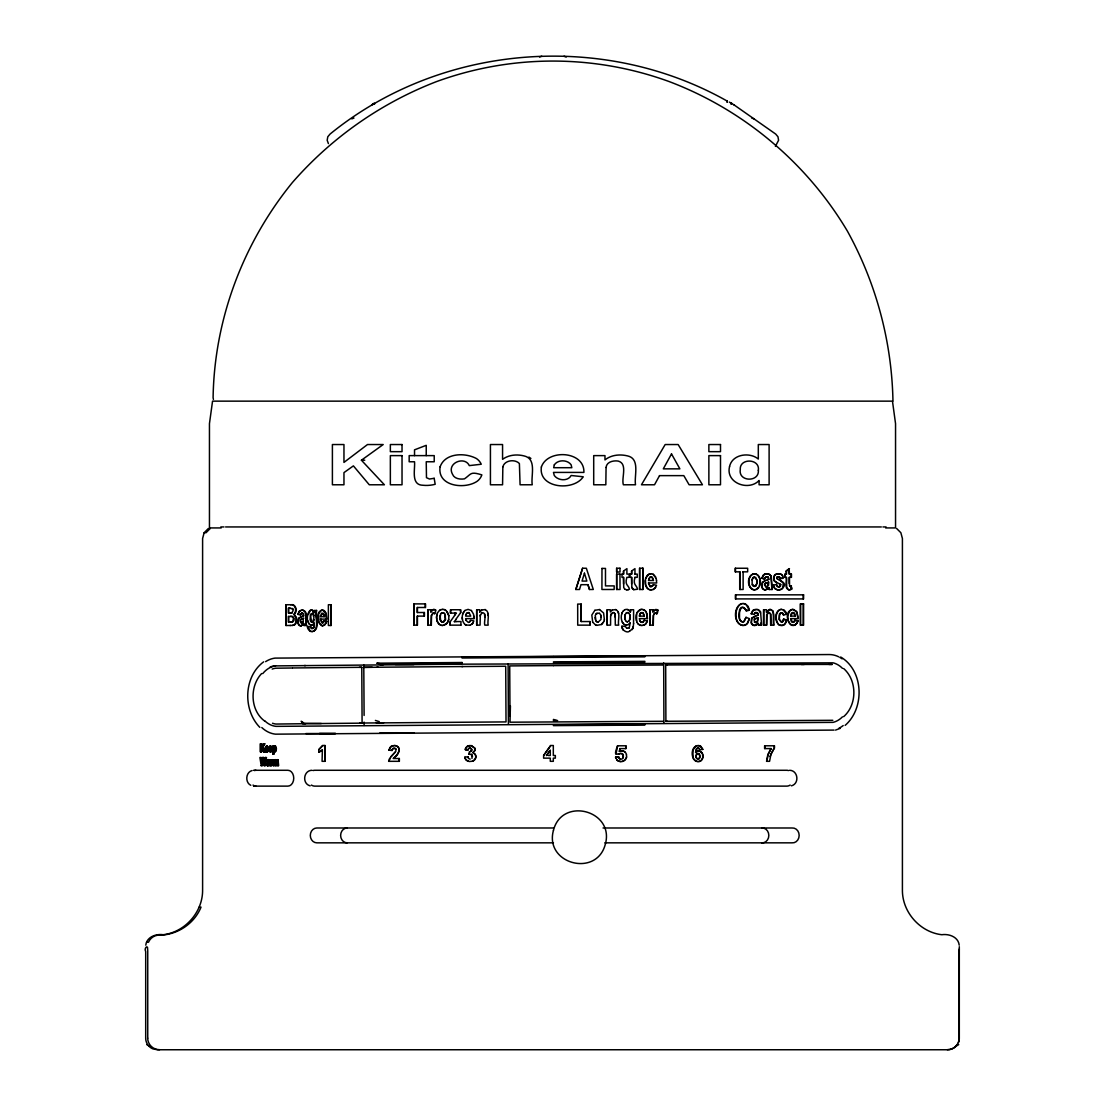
<?xml version="1.0" encoding="UTF-8"?>
<svg xmlns="http://www.w3.org/2000/svg" width="1105" height="1105" viewBox="0 0 1105 1105"><rect width="100%" height="100%" fill="white"/><g stroke="black" fill="none" stroke-linecap="round" stroke-linejoin="round"><path stroke-width="1.5" d="M268.308 749.383L267.3 746.041M272.106 749.383L271.609 746.621M326.431 619.118L325.726 613.303L323.047 610.222M274.109 762.782L274.8 760.862M797.92 618.62L797.064 612.667L793.777 609.518M473.976 618.62L473.548 614.228L471.393 610.513M610.637 615.927L610.568 625.14L607.17 625.14L607.17 609.753L610.319 609.753L610.319 611.99L612.17 610.043M647.364 618.62L646.425 612.667M314.386 625.237L313.668 628.179M629.56 631.19L632.999 628.372L633.607 623.552M645.417 580.042L645.748 585.36L647.862 588.799M266.761 763.569L266.802 764.757A1.561 1.146 -90 0 0 267.051 765.309A1.464 1.077 -90 0 0 267.659 765.751M269.952 748.43L270.394 747.132M320.947 616.673L322.052 613.372L323.406 613.358L324.373 615.14M653.317 615.416L653.096 625.14M629.477 620.706L627.364 621.853L625.471 620.72L624.933 615.071M436.779 615.057L436.668 619.104M604.366 619.615L603.606 613.013L599.518 609.532M790.973 616.12L792.313 612.736M630.057 619.256L630.264 617.212M440.052 615.402L440.715 620.982M595.913 613.91L599.311 613.013L601.01 615.388L600.954 619.477L598.123 622.184M639.533 616.12L640.223 613.441M648.676 580.47L649.367 577.805M766.856 761.317L768.127 754.618L771.276 748.582L764.605 748.582L764.605 745.792L774.495 745.792L774.495 747.975L771.028 753.942L769.563 761.317L766.552 761.317L767.823 754.618L770.972 748.582M465.951 614.601L465.702 616.12L470.744 616.12L469.128 612.723L466.434 613.441M959.306 948.919L959.278 949.167A4.89 0.884 -90 0 0 959.154 951.64L959.154 1038.134M623.317 756.082L622.626 758.403A2.196 2.182 -89.9 0 1 620.195 759.011A2.431 2.417 -90 0 1 618.676 756.939L615.554 757.27L617.308 760.461M695.984 756.013L697.255 753.5L699.562 754.038L700.018 757.56L698.982 758.914M695.501 752.436L697.283 748.223M262.7 757.519L261.623 763.099L262.52 757.519L263.874 757.519L264.73 763.196L265.49 757.519M468.893 754.218L469.363 751.759M265.103 765.641L266.485 757.519L265.311 757.519M480.053 615.927L482.001 612.64M480.33 614.546L480.053 625.14L476.656 625.14L476.656 609.753L479.805 609.753L479.805 611.99L481.656 610.043M610.582 615.927L612.515 612.64M268.833 748.265L270.283 745.903M318.779 614.656L318.779 621.452M469.031 754.218L472.001 754.646L471.973 758.389M262.12 765.641L263.087 759.563L264.247 765.641M263.266 759.563L262.299 765.641L261.056 765.641M392.151 749.397L391.957 750.475L393.214 748.168M392.206 750.475L388.974 750.185L389.996 747.284M622.875 611.397C620.471 615.084 620.651 620.803 623.731 624.063M624.933 751.994A4.655 4.627 89.8 0 0 622.571 750.861A5.194 5.166 89.7 0 0 620.568 750.903L619.394 751.289L619.905 748.61L625.9 748.61L625.9 745.792L617.529 745.792C612.819 758.652 617.239 752.325 622.737 753.886L623.248 754.798M619.491 751.289L620.002 748.61M778.473 586.907L780.392 586.437L780.683 584.448L779.398 586.796M616.01 753.983L617.612 745.792M145.791 945.176C146.647 936.957 155.971 933.642 163.195 934.72C185.129 932.192 202.947 911.874 202.602 889.801L202.602 538.508L204.149 532.734L208.375 528.494M636.604 614.048L636.604 621.01M464.943 610.485C461.255 613.993 461.282 620.927 464.943 624.449M782.257 625.416C786.539 625.762 787.589 615.734 785.227 623.331M727.283 101.135L727.09 102.061L727.283 101.135C602.943 30.857 440.964 43.73 330.077 134.05L327.798 136.758L327.177 140.252L328.392 143.581M273.018 759.909L272.548 761.262L272.534 759.688M388.891 761.317L390.935 756.635L395.452 752.022M786.705 619.933L783.486 619.256L782.105 622.018M783.818 619.256L783.058 621.535L781.359 622.184L779.08 619.504L779.591 613.634L782.091 612.736L783.68 615.002L782.685 613.192M629.215 627.902L630.264 622.64L628.524 624.518M633.4 626.424L632.171 629.67M739.963 620.14L741.151 621.411A3.508 3.066 -90 0 0 743.803 621.562L746.055 617.322L749.383 618.648L747.809 622.916A6.326 5.553 90 0 1 745.24 625.085L743.858 625.402M468.009 750.102C461.904 748.126 468.175 751.759 468.23 749.19A1.975 1.961 -89.9 0 1 470.053 748.002L471.973 749.729L470.454 751.635M298.267 620.209L299.483 617.654L302.881 616.148M267.244 750.378L268.446 750.267L267.866 751.345M271.029 750.378L272.244 750.267L271.664 751.345M322.605 610.098C311.942 611.714 321.32 635.085 326.776 621.369L323.945 620.706L322.398 622.861M324.4 620.706L323.392 622.723L321.652 622.612L320.436 619.118L326.9 619.118L326.196 613.303L324.331 610.595L321.306 610.222M308.24 614.49L310.312 610.595A4.199 3.08 -90 0 1 312.591 610.25L313.972 611.479M301.624 613.247L300.601 615.029L297.963 614.366L299.262 611.093L302.342 610.098M298.944 612.419L297.963 614.366M268.308 760.806L266.637 761.29L267.341 760.005M266.637 761.29L267.175 760.24M739.521 609.863L739.507 619.145M465.246 749.632L465.398 748.624M616.742 759.839C620.264 763.997 628.054 760.254 626.411 754.839M626.273 758.016L626.535 757.049M433.975 613.206L434.735 613.703L435.936 610.153L433.643 609.38M656.743 613.703C658.373 604.104 658.276 616.093 655.969 613.206M267.493 761.538L268.073 760.848M759.245 586.009C760.793 581.948 760.254 575.595 755.585 573.882M791.981 609.504C780.876 613.082 792.299 634.601 798.114 620.941L794.868 620.25L792.989 622.46M795.199 620.25L793.97 622.322L792.078 622.212M268.018 751.041L268.446 750.267M326.776 621.369L324.829 624.739L322.384 625.831M273.819 748.071L274.744 747.091M769.923 756.511L774.191 747.975L774.191 745.792M448.81 619.615L447.152 623.331L442.594 625.499M575.816 589.49L582.57 568.246L586.341 568.246L593.302 589.49L589.448 589.49L587.929 584.683L580.968 584.683L579.531 589.49L575.816 589.49L582.625 568.246M767.326 579.932L768.776 579.448L768.03 577.114C764.922 575.539 765.213 581.064 761.87 578.108L763.458 574.752L766.994 573.744M761.87 578.108L764.411 574.31M755.447 612.598L754.19 614.435L751.193 613.758L752.781 610.402L756.317 609.38M313.82 621.148L314.276 619.739M437.428 613.109L436.365 617.225L437.566 622.156M603.689 621.645L604.421 619.615M656.411 580.401L656.688 582.97L648.428 582.97L650.072 586.562C653.359 586.865 654.409 583.371 651.08 586.81M642.64 622.322L644.187 620.25L643.234 621.908M764.522 578.785L765.793 576.948L768.03 577.114M266.029 747.85L266.595 747.132M266.36 747.408L265.974 748.43L267.562 748.43L266.678 747.049M621.714 613.883L622.198 612.515M645.569 578.398L648.759 574.227M646.301 576.948C644.45 580.871 644.422 587.225 648.828 589.379M462.76 614.048L464.114 611.341M695.791 750.212L696.316 748.872M751.814 579.752L753.279 577.363L755.696 577.363L757.367 581.769L755.71 586.23L753.292 586.23L752.063 584.655M653.152 584.6L656.536 585.291L654.989 588.095M646.397 622.958L647.392 620.941L645.845 623.745M624.878 615.071L626.411 612.792L628.593 612.792M469.708 621.908L470.509 620.25L473.879 620.941L472.401 623.745L470.191 625.223M275.849 751.207L275.38 746.055A1.561 1.146 -90 0 0 274.482 745.916M271.816 760.102L272.189 759.66M440.702 613.91L439.845 619.491L441.668 621.88M610.844 614.546L611.217 613.689M629.422 620.706L630.071 615.126M465.523 748.624L467.567 746.068M319.193 613.247L321.016 610.582M269.496 746.607L269.482 751.303M267.521 763.61L268.75 762.809L268.404 764.494M389.664 758.292L388.629 761.317L399.361 761.317L399.361 758.513L393.173 758.513C396.654 755.875 402.538 748.941 396.322 745.847M465.882 614.601L467.305 612.736M267.023 762.837L266.623 764.757A1.561 1.146 -90 0 0 266.871 765.309A1.464 1.077 -90 0 0 267.479 765.751L268.75 765.337M322.881 745.516L319.096 749.494M274.358 746.124L273.709 746.856L274.662 745.916M314.386 623.04L311.997 625.333M622.723 758.403L623.427 756.082L621.853 753.361M263.529 743.762L261.346 747.367L263.349 743.762L264.855 743.762L263.018 746.925L264.951 751.883L263.501 751.883M431.82 610.664L430.881 611.935L433.105 609.518M654.782 613.165L653.497 615.416L653.276 625.14L649.864 625.14L649.864 609.753L653.041 609.753L653.041 611.935L655.818 609.38M264.772 751.883L262.838 746.925L264.675 743.762M261.346 751.883L262.327 748.057L261.54 751.883L260.366 751.883L260.366 743.762L261.54 743.762L261.54 747.367M274.717 759.853L274.026 760.558L275.007 759.674M275.96 760.143L276.83 759.853M653.621 614.27L655.417 613.04M437.221 613.109L439.666 610.319M636.977 612.598L640.638 609.504M603.744 621.645L601.313 624.532L596.755 625.361M797.037 622.958L794.592 625.223L791.802 625.375M274.62 761L274.109 765.641M769.398 612.612L770.489 614.131L770.655 625.14L773.928 625.14L773.127 611.024L769.867 609.38L766.221 611.99L770.213 609.38M455.84 619.408L460.661 612.626L460.661 609.753L450.481 609.753L450.481 613.123L450.688 609.753M470.247 621.217L468.368 622.46L465.868 620.237M461.02 625.14L450.039 625.14L450.039 621.963L454.763 615.333M465.909 747.767L466.407 747.063M655.721 587.308L653.027 589.573L651.038 589.849M546.547 755.489L550.29 750.115L550.29 755.489L548.287 755.489M546.533 755.489L549.627 751.069M775.406 146.385L778.583 140.252L777.961 136.758L775.682 134.05L733.734 104.671M543.605 755.502L550.677 745.516L553.315 745.516L553.315 755.489L555.345 755.489L555.345 758.141L553.315 758.141L553.315 761.317L550.29 761.317L550.29 758.141L543.605 758.141L543.632 755.502L550.691 745.516M625.706 758.955L624.27 760.599M454.556 615.333L456.406 613.04L454.735 613.095M473.037 622.958L471.752 624.38M454.417 621.659L456.047 619.408M277.12 760.806L276.25 765.641M299.303 611.673L300.836 610.347M304.289 625.485L303.516 623.842L301.472 625.706M303.986 623.842L300.712 625.831M269.123 765.641L267.714 765.779M274.869 750.668L274.855 747.201M268.045 751.345L266.719 752.022M479.736 611.99L480.606 610.858M274.427 747.201L273.819 749.701L274.758 750.778M739.991 608.883C743.858 603.233 745.364 613.8 749.356 609.753L748.126 606.327L745.267 604.034M767.865 613.04L766.842 615.927L766.773 625.14L763.5 625.14L763.5 609.753L766.566 609.753L766.566 611.99M312.674 621.991L313.958 617.75L312.729 613.427M303.336 622.032L300.919 622.889L300.104 620.982A1.727 1.271 -90 0 1 300.988 619.283L303.322 618.261L303.129 621.424L301.941 622.916M777.091 577.017L776.746 578.412L777.92 579.227M313.82 624.104L311.209 625.485M790.241 610.485C787.022 614.421 786.746 621.853 791.125 625.029M653.58 610.664L656.909 609.573M261.623 673.553C249.357 686.44 250.117 710.722 264.993 721.316M769.384 589.49L768.666 587.805L766.166 589.725M768.997 587.805L765.24 589.849M758.707 625.14L758.32 623.455L756.386 624.988M758.32 623.455L754.563 625.499M276.374 760.143L277.396 759.618M646.881 575.691L649.768 573.854M622.819 611.397L624.601 609.891M293.543 625.223L294.552 624.56A5.815 4.268 90 0 0 296.029 621.549L296.071 617.736L293.861 614.463C296.499 612.018 296.375 605.968 292.521 604.863M293.861 614.463C297.936 612.46 296.333 603.358 290.767 604.739M755.378 586.23L756.842 583.827L756.842 579.738L754.314 577.059M753.624 577.363L752.146 579.752L752.146 583.854L754.687 586.534M758.32 587.68L755.806 589.614M767.353 586.493L768.431 582.1M391.184 756.635L395.949 751.069L395.562 748.541L392.814 748.638M646.024 623.745L643.704 625.223M210.254 528.494L206.027 532.734L204.149 532.734M958.698 1044.612L955.742 1046.324M695.722 752.436L697.711 751.179A4.696 4.461 89.9 0 1 700.252 751.455C705.018 753.776 703.429 762.077 697.835 761.58M394.043 757.671C398.477 755.571 402.4 746.759 395.328 745.599M843.626 716.675C857.273 704.783 857.273 680.431 843.626 668.525M845.145 725.363C864.884 708.277 863.861 670.749 840.753 657.047M440.494 613.91L441.655 613.013M267.286 750.64L265.96 749.383L268.487 749.383M271.084 750.64L269.758 749.383L272.286 749.383L271.374 746.289M596.962 613.013L595.236 615.402L595.982 620.982M650.154 577.086L648.483 580.47L653.497 580.47L651.812 577.086M601.369 624.532L602.695 623.331M618.469 754.328L620.333 753.251M269.537 746.276L270.601 745.861M594.891 610.319L591.824 615.057L592.694 622.156M784.647 624.104L783.155 625.154M322.08 749.936L318.779 752.229L318.779 749.494L322.591 745.516L325.077 745.516L325.077 761.317L322.08 761.317L322.37 749.936M292.604 621.756L293.557 618.33L291.679 616.493M786.208 574.103L786.208 571.036L789.136 568.661L789.481 574.103M786.208 571.036L789.481 568.661M263.639 661.854C243.583 676.702 242.727 709.963 259.855 727.38M698.747 758.914L699.935 756.29L698.65 753.5L696.371 753.997L696.15 757.326M267.866 751.593L266.346 751.966M753.734 609.96L751.193 613.758M361.418 460.205L383.2 444.541L367.495 444.541L343.959 462.401L343.959 444.541L332.398 444.541L332.398 484.777L343.959 484.777L343.959 472.609L353.393 465.882L369.277 484.777L384.388 484.777L361.418 460.205L364.774 460.205M623.524 574.103L623.524 571.036L626.922 568.661L626.866 574.103L629.187 574.103L629.132 577.349L626.866 577.349C624.422 585.567 628.607 584.766 629.463 589.241L628.179 589.697M630.071 574.103L631.659 574.103L631.604 571.036L634.933 568.661L634.988 574.103M740.419 604.2C733.969 608.896 733.969 623.98 743.057 625.499M432.829 613.165L431.544 615.416L431.323 625.14L427.925 625.14L427.925 609.753L431.088 609.753L430.881 611.935M779.453 609.905C775.13 613.04 775.434 620.14 778.307 624.173M374.25 103.11L372.04 104.671L374.692 103.925M390.852 746.649L394.43 745.516M391.322 746.151L388.974 750.185M639.615 609.877C635.637 612.474 635.03 618.455 637.143 622.433M464.874 610.485L468.064 609.38L471.462 610.513M768.486 612.64L766.677 614.546L766.442 625.14M696.095 751.856L697.49 751.179A4.682 4.448 89.9 0 1 700.018 751.455M467.001 746.497L471.338 745.599L474.791 748.099A3.356 3.329 -90 0 1 474.97 750.53L472.636 752.85L474.846 750.53A3.343 3.329 -90 0 0 474.667 748.099L471.213 745.599M696.053 745.986L693.001 749.922L692.987 757.298M766.746 586.865L768.541 585.332L768.776 582.1L765.572 583.136A1.768 1.547 -90 0 0 764.494 584.89L766.456 586.976M756.069 622.502L757.533 620.982L757.768 617.75M432.248 609.891L434.914 609.573M652.848 589.573L654.353 588.73M645.389 624.38L641.908 625.499M764.494 580.926L762.312 583.026L762.16 587.169A4.061 3.564 90 0 0 762.933 588.606A3.84 3.37 -90 0 0 764.798 589.766M320.795 751.289L318.779 752.229M303.792 615.678L298.461 618.317L297.922 623.206A3.978 2.914 -90 0 0 298.557 624.615A3.757 2.749 -90 0 0 300.077 625.762L301.182 625.831M268.391 761.98L268.128 760.806M267.355 759.839L268.363 759.618M753.14 573.965C747.905 576.451 747.671 584.752 751.441 588.647M313.461 631.397C319.621 626.894 314.483 616.618 316.32 610.457M776.58 574.061L775.779 574.462A4.171 3.66 -90 0 0 774.218 576.534L774.218 580.387L776.774 582.874M444.21 625.25C449.293 623.151 450.136 615.968 447.152 611.769M266.485 745.903L265.214 748.265L265.697 751.303M470.329 751.635L471.683 750.599L471.352 748.458M439.459 610.319L441.144 609.615M628.579 624.518L626.438 625.14M791.401 785.848C799.675 783.735 798.155 770.378 789.605 770.282M594.835 610.319L599.573 609.532M481.587 610.043L485.288 609.573M612.115 610.043L615.803 609.573M291.789 612.916L293.17 610.54L292.148 608.33M777.713 576.755C773.155 580.125 789.081 580.802 783.1 587.625A4.945 4.337 90 0 1 780.917 589.49L778.473 589.849M756.649 615.582L758.099 615.098L757.353 612.75L755.116 612.598L754.19 614.435M758.099 615.098L751.814 617.806L751.138 622.819A4.061 3.564 90 0 0 751.911 624.256A3.84 3.37 -90 0 0 753.79 625.416L755.834 625.375M790.296 589.697C795.407 587.694 786.843 585.595 791.456 586.078M791.705 589.241L789.081 589.849M303.792 618.261L301.458 619.283A1.727 1.271 -90 0 0 300.574 620.982L301.9 623.027M252.092 770.558C245.628 772.146 244.937 782.561 250.794 785.31M790.724 609.877L792.989 609.38M767.036 582.708L765.903 583.136A1.768 1.547 -90 0 0 764.826 584.89L765.82 586.824M756.359 618.358L755.226 618.786A1.768 1.547 -90 0 0 754.163 620.54L755.779 622.626M780.489 609.518C774.398 611.272 774.412 621.797 779.232 624.905M741.745 603.703C732.698 606.424 733.402 626.286 744.19 625.402M835.546 730.087L840.256 728.361M351.763 118.87L353.973 118.055M539.544 57.032L541.754 56.217M267.838 762.188L268.57 761.98M619.394 751.289L620.471 750.903A5.18 5.152 89.7 0 1 623.331 751.082M312.397 613.137L310.56 615.651L311.61 621.991M311.872 622.267L313.143 621.991M629.27 627.902L626.618 628.179M765.945 580.443L762.491 582.155L761.815 587.169A4.061 3.564 -90 0 0 762.588 588.606A3.84 3.37 90 0 0 764.467 589.766L765.572 589.849M755.268 616.093L751.649 618.676L751.483 622.819A4.061 3.564 -90 0 0 752.256 624.256A3.84 3.37 -90 0 0 754.121 625.416M266.416 747.132L267.382 748.43M745.972 610.761L749.356 609.753M697.145 745.64C690.515 747.27 690.584 759.439 696.937 761.469M765.599 580.443L767.657 579.932M622.308 761.469L623.427 761.152M793.169 612.502L791.277 613.441L790.641 616.12L795.365 616.12L794.688 613.413L792.838 612.502M779.591 589.752L780.586 589.49A4.945 4.337 90 0 0 782.768 587.625L783.307 583.039L779.329 579.835M441.448 613.013L442.774 612.709M442.622 622.184L445.329 619.477L445.329 615.388M472.332 761.235A5.663 5.622 89.9 0 0 474.819 759.425L475.33 758.569A4.696 4.669 90 0 0 475.73 756.594A3.619 3.591 -90 0 0 473.879 753.32A3.619 3.591 -90 0 1 475.854 756.594A4.71 4.669 90 0 1 475.44 758.569L474.943 759.425A5.649 5.608 89.9 0 1 472.457 761.235L469.211 761.511L466.614 760.392A4.517 4.489 90 0 1 465.081 758.127L464.887 757.146L467.912 756.787L468.299 757.768A2.238 2.224 90 0 0 470.219 759.08M626.411 612.792L627.488 612.502M777.519 573.813L775.448 574.462A4.171 3.66 -90 0 0 773.887 576.534L774.274 581.175L779.729 583.937M779.674 577.128L780.379 578.523C785.213 579.379 783.044 574.338 780.158 573.978M780.379 578.523L783.473 577.805M270.242 666.868L274.054 665.901L462.774 664.16L833.073 662.834A30.222 22.169 -90 0 1 842.466 668.359M649.975 577.086L651.094 576.851M640.831 612.736L642.848 612.723M641.95 612.502L640.044 613.441L639.353 616.12L644.353 616.12L642.668 612.723M783.348 615.002L786.567 614.283L785.862 612.073L784.149 610.043L781.29 609.38M697.048 748.223L698.18 748.002M268.391 764.632L267.672 763.886M392.413 745.806L393.366 745.585M776.856 589.545L775.696 589.172A5.097 4.475 -90 0 1 773.845 587.156L773.182 585.111L776.442 584.49L777.92 586.755M468.465 745.764L470.274 745.516M433.45 613.04L431.337 615.416L431.116 625.14M271.222 751.911L269.537 751.607M766.124 586.976L767.077 586.865M276.927 759.674L278.018 759.853M768.155 612.64L769.191 612.502M642.82 622.322L640.928 622.212L639.505 620.237M274.827 759.674L276.139 760.558M481.932 612.64C487.692 612.322 483.451 622.226 484.833 625.14L488.175 625.14C487.015 620.499 490.689 612.432 485.219 609.573M612.46 612.64L613.924 612.612M754.328 589.849C762.436 589.49 762.533 574.006 754.314 573.744M754.66 573.744C746.98 574.061 746.345 587.86 753.486 589.711M292.286 625.416L295.021 624.56A5.815 4.268 -90 0 0 296.499 621.549L296.541 617.736L294.331 614.463M470.26 625.223L465.868 625.029M311.955 770.282C303.405 770.378 301.872 783.735 310.146 785.848M266.802 745.861L265.034 748.265L266.208 751.842M440.936 609.615L442.787 609.38M764.812 573.992L768.624 573.882M754.135 609.642L757.961 609.532M312.024 631.577C321.21 630.333 314.594 615.83 316.79 610.457L314.082 610.457L314.538 612.557M311.928 628.538L313.737 627.336L313.917 623.04M313.116 628.441C310.491 629.436 310.022 625.416 311.803 628.455M832.811 720.308L665.901 721.275L665.68 664.975L804.219 664.45M265.062 721.109A30.346 22.252 -90 0 0 275.918 726.358L833.073 722.366A30.222 22.169 -90 0 0 842.466 716.841M834.068 730.087L275.463 734.162A38.178 27.998 90 0 1 261.802 727.56M780.144 609.518L781.622 609.38M626.784 589.849L628.22 589.697M741.414 603.703L743.251 603.537M698.622 748.113L699.672 749.742L702.821 749.425L700.653 746.068M649.588 573.854L650.9 573.744M640.458 609.504L641.756 609.38M615.554 757.27L618.772 756.939A2.431 2.417 -90 0 0 620.292 759.011M696.924 745.64L699.962 745.764L702.821 749.425M777.367 576.755L779.412 576.782M629.615 631.19C625.085 634.85 616.894 623.455 625.568 626.715L626.673 628.179M782.589 625.416L779.978 625.347M777.174 573.813L778.583 573.744M454.224 621.659L456.075 621.562M290.629 621.977C295.463 623.455 295.049 614.712 290.325 616.438M292.355 621.922L288.295 621.977L288.295 616.438L290.795 616.438M289.952 612.985L292.259 612.916M290.021 625.485L292.742 625.416M292.3 668L275.697 668.207A28.039 20.567 90 0 0 272.175 669.091M292.756 667.959L361.777 667.31L362.095 723.153L302.632 723.706L301.182 721.234L304.414 723.347L321.306 723.526M305.588 723.706L276.057 724.051A28.039 20.567 90 0 1 272.521 723.25M378.241 667.24L363.517 667.365L372.219 667.282M376.86 667.24L462.774 666.564M376.335 722.905L383.684 722.836M450.481 613.123L454.942 613.095M644.809 656.025L462.083 657.185L462.042 658L644.85 656.84M553.453 665.611L509.723 665.914L510.013 715.999M461.835 666.564L505.717 666.26L506.021 721.91L363.849 723.015M553.453 661.881L644.85 661.356L644.809 662.171L553.453 662.71M553.453 665.611L663.097 665.003M644.809 724.272L553.453 724.811L553.453 725.626L644.85 725.101M220.807 526.947L223.984 526.947M225.572 526.947L881.32 526.947M882.909 526.947L886.086 526.947M221.207 527.928L209.453 527.928L209.453 423.643L212.547 401.143L892.467 401.143L895.547 423.643L895.547 527.928L885.644 527.928M601.921 568.426L605.485 568.426L605.485 585.899L614.2 585.899L614.145 589.49L601.921 589.49L601.976 568.426M623.524 571.036L623.579 574.103L621.991 574.103M631.604 571.036L631.659 574.103M742.795 571.838L747.657 571.838L747.657 568.246L735.184 568.246L735.184 571.838L740.046 571.838L740.046 589.49M634.933 574.103L637.254 574.103L637.254 577.349L634.933 577.349M633.773 589.697L631.853 587.487L631.659 577.349L630.071 577.349L630.126 574.103M767.699 577.114L768.61 577.763M768.776 579.448L768.279 577.763M776.442 584.49L776.898 586.299L778.818 586.907M773.182 585.111L774.177 587.156A5.097 4.475 90 0 0 776.028 589.172M581.23 604.076L577.68 604.076L577.722 625.14L589.946 625.14L589.946 621.549L581.175 621.549L581.175 604.076L581.23 621.549M291.237 604.739L285.781 604.739L285.781 625.485L290.491 625.485M290.201 608.192L288.295 608.192L288.295 612.985L290.408 612.985M630.485 609.753L630.43 611.908L630.43 609.753L633.607 609.753L633.552 623.552M460.661 612.626L460.454 609.753M755.82 612.502L757.353 612.75M301.734 613.137C305.546 613.316 298.309 612.985 300.601 615.029M757.022 612.75L757.933 613.413M434.735 613.703L433.243 613.04M302.715 613.385L303.668 614.035M786.567 614.283L783.058 609.684M324.525 616.673L320.478 616.673L321.583 613.372L323.516 614.035L324.069 616.673M746.055 617.322L744.135 621.562A3.508 3.066 -90 0 1 741.496 621.411C735.433 617.667 741.441 600.346 746.303 610.761M474.045 618.62L465.647 618.62L465.937 620.237M647.544 618.62L639.298 618.62L640.265 621.452L642.115 622.46M749.383 618.648L747.477 622.916A6.326 5.553 90 0 1 744.908 625.085M798.114 620.941L794.868 620.25M455.868 621.562L461.02 621.562L460.813 625.14M450.039 621.963L450.246 625.14M311.154 631.438C306.983 631.135 305.602 620.416 310.118 631.038M828.902 664.423L832.272 664.423L801.305 664.45M665.68 664.975L667.089 664.975M304.303 665.555L305.588 665.555M274.054 665.901L275.532 665.901A30.346 22.252 -90 0 0 262.728 673.622M359.374 667.31L361.777 667.31M663.318 721.289L510.013 722.2L510.413 705.874M665.901 721.275L667.296 721.275M359.691 723.153L362.095 723.153M699.672 749.742L699.368 748.43L697.959 748.002M271.305 750.005L272.244 750.267M273.778 754.121L273.778 751.151L274.468 751.828M464.887 757.146L465.219 758.127A4.517 4.489 90 0 0 466.752 760.392L468.396 761.29M275.49 765.641L275.076 760.903L275.311 765.641L276.43 765.641L276.664 760.903M268.998 764.992L270.048 765.641L269.841 763.707M265.297 765.641L264.054 765.641L263.087 759.563M274.289 765.641L273.17 765.641L273.17 759.757L274.22 760.558M253.584 770.282L287.935 770.282A7.928 5.815 90 0 1 293.75 778.196A7.928 5.815 90 0 1 287.935 786.125L253.584 786.125M553.453 827.99L316.817 827.99A7.431 6.519 -90 0 0 310.298 835.408A7.431 6.519 -90 0 0 316.817 842.839L553.453 842.839M603.04 827.99L791.981 827.99A7.459 6.547 -90 0 1 799.164 835.408A7.459 6.547 -90 0 1 791.981 842.839L604.753 842.839M199.149 907.136L201.027 907.136C194.107 924.305 176.096 935.7 157.67 935.203C153.636 935.728 150.018 938.504 148.471 942.261L146.578 942.261M395.328 664.478L413.892 664.547M395.328 732.739L413.892 732.808L379.927 732.864M319.497 733.43L335.671 733.499L305.892 733.554M289.745 608.192L293.336 609.048M379.927 664.602L383.09 664.796M621.038 761.58L618.178 760.958M394.167 745.516L395.576 745.599M777.45 589.78L778.818 589.849M698.125 745.516L699.727 745.764M649.768 589.739L651.232 589.849M640.624 625.375L642.088 625.499M310.685 631.438L312.494 631.577M650.721 573.744L653.235 574.241L655.748 577.017M742.905 603.537L744.48 603.662M641.577 609.38L643 609.518M698.056 761.58L695.68 761.124L693.249 758.665M441.309 625.361L442.801 625.499M442.58 609.38L444.169 609.532M301.872 610.098C309.483 610.457 304.497 620.858 306.651 625.485L303.82 625.485L303.516 623.842M268.17 759.618L269.717 760.461L269.869 765.641M792.658 609.38L796.719 611.383L798.252 618.62L790.586 618.62L791.304 621.452M754.674 589.849L752.077 589.31M781.58 625.499L778.887 624.905M625.43 625.016L626.494 625.14M270.697 752.022L269.302 751.303M778.252 573.744L781.263 574.282M633.718 589.697L637.53 589.241C636.784 584.821 632.613 585.277 634.988 577.349M626.839 589.849L624.753 589.241M778.293 576.658L780.724 578.523M789.412 589.849C783.68 589.352 787.299 580.788 786.208 577.349M311.679 625.485C305.905 624.104 306.458 614.256 309.842 610.595A4.199 3.08 -90 0 1 312.121 610.25L314.082 612.557M394.347 748.016L396.225 749.204M275.131 759.618L275.905 759.853M768.859 612.502L770.834 614.131L771 625.14M782.437 612.736L780.696 612.847L779.426 615.043L779.426 619.504L781.691 622.184M307.812 626.466L311.016 627.018M644.008 620.25L647.392 620.941M655.237 613.04L656.936 613.703M783.486 619.256L786.373 619.933M697.973 759.08L695.929 757.326M776.525 589.545L777.782 589.78M468.271 612.502L469.197 612.723M762.201 578.108L764.853 578.785M596.921 621.88L598.178 622.184M650.914 576.851L651.991 577.086M441.475 621.88L443.948 621.88L445.536 619.477L444.666 613.91M442.58 612.709L443.92 613.013M149.755 1046.324L146.785 1044.612M626.397 621.562L627.419 621.853M323.945 620.706L326.32 621.369M272.507 761.083L271.664 765.641L270.545 765.641L270.545 759.757L271.595 760.585M266.83 761.29L267.672 761.538M375.382 720.419L379.277 721.634M648.649 589.379L649.947 589.739M639.505 625.029L640.803 625.375M595.54 624.96L596.811 625.361M744.148 603.662L745.613 604.034M270.476 747.049L271.36 748.43L269.772 748.43L270.656 747.049L271.181 748.43M642.806 609.518L645.044 610.513M440.135 624.96L441.517 625.361M751.787 118.055L754.011 118.87M564.006 56.217L566.23 57.032M443.961 609.532L445.384 609.988M768.293 573.882L771.221 575.954L772.285 589.49L769.052 589.49L768.666 587.805M757.616 609.532L760.544 611.604L761.607 625.14L758.375 625.14L757.989 623.455M312.342 622.267L311.14 621.991L310.091 619.725L310.519 614.242L313.185 613.427L314.29 615.706M274.565 747.091C277.245 748.044 273.957 753.113 273.943 748.831M625.485 625.016L623.676 624.063M321.9 625.72L319.179 622.833M266.54 751.966L265.739 751.607M303.212 610.25L305.325 612.253L306.196 625.485M268.695 759.674L269.661 761.884M624.546 609.891A4.31 4.296 -90 0 1 627.709 609.546L628.773 610.015M627.709 609.546L630.485 611.908M615.747 609.573C621.3 612.336 617.46 620.54 618.69 625.14L615.305 625.14L615.167 614.131L613.869 612.612M779.384 583.937L780.683 584.448M274.717 751.966L273.778 751.151M656.729 609.573L657.931 610.153M771.055 609.573C776.042 612.792 772.354 620.485 773.597 625.14M788.404 589.697L786.719 587.487L786.539 577.349L784.854 577.349L784.854 574.103L786.539 574.103L786.539 571.036M464.874 624.449L465.937 625.029M729.272 102.074L734.065 104.906M639.685 625.029L637.723 623.621M595.595 624.96L592.639 622.156M277.548 759.674L278.253 760.143M440.343 624.96L438.132 623.344M653.055 574.241L656.273 578.578M643.911 609.891L645.859 611.383M471.172 754.149L472.512 756.455M445.177 609.988L446.448 610.734M528.936 457.083L530.911 458.478M696.44 758.292L697.158 758.886M769.494 574.338L770.323 575.028M758.817 609.988L760.53 613.04M272.728 761.262L271.637 761.483L271.485 765.641M701.026 751.897L702.352 753.279M754.287 622.032L756.4 622.502L757.533 621.604L758.099 617.75L754.895 618.786A1.768 1.547 -90 0 0 754.245 619.256M650.251 586.562L648.607 582.97M595.927 620.982L596.976 621.88M443.713 613.013L444.873 613.91M628.538 612.792L630.126 615.126M746.289 604.656L749.024 609.753M793.652 612.723L795.02 616.12M792.409 622.212L790.918 618.62M275.559 746.055L276.471 748.886L275.38 751.814A1.533 1.133 -90 0 1 274.537 751.966M439.279 624.284L436.807 620.748M896.638 528.494L900.865 532.734L902.412 538.508L902.412 889.801C902.067 911.874 919.871 932.192 941.805 934.72C949.043 933.642 958.353 936.957 959.209 945.176M638.718 624.449L636.963 622.433M781.553 574.697L782.52 575.954M446.24 610.734L448.92 615.803M632.875 589.241L631.798 587.487M624.808 589.241L623.731 587.487L623.524 577.349M322.121 622.612L320.906 619.118M270.421 750.751L269.938 749.383M266.623 750.751L266.139 749.383M623.22 630.14L621.756 626.148M267.576 746.289L268.308 749.204M309.151 623.621L309.69 624.436M622.253 622.046L622.971 623.234M645.679 611.383L647.143 614.228M652.572 577.763L653.317 580.47M643.442 613.413L644.174 616.12M278.073 760.143L278.557 765.641L277.438 765.641L277.438 762.27M614.85 613.427L615.305 617.281M262.147 748.057L263.681 751.883M587.984 584.683L589.504 589.49M269.261 750.848L268.985 748.969M308.254 621.12L308.627 622.474M467.912 756.787L468.161 757.768M702.545 754.149L702.794 757.436L701.426 760.171A5.18 4.931 -89.9 0 1 698.857 761.497M771.939 589.49L770.889 575.954M760.751 623.054L761.262 625.14M615.651 757.27L615.872 758.237M618.261 612.101L618.551 613.565M278.239 760.53L278.377 765.641M213.417 399.43L213.099 397.717C214.287 319.456 243.017 243.155 292.369 182.546C331.528 137.655 380.99 103.014 436.572 81.577A340.078 340.078 0 0 1 669.188 81.577C743.458 109.671 806.83 162.849 847.397 231.111C876.182 283.253 891.818 341.583 892.964 401.143M656.094 578.578L656.605 580.401M263.694 757.519L264.551 763.196M261.236 765.641L259.882 757.519L261.07 757.519L261.802 763.099M260.891 757.519L261.623 763.099M298.17 621.397L298.391 623.206A3.978 2.914 -90 0 0 299.013 624.615A3.757 2.749 -90 0 0 300.546 625.762M600.954 615.388L601.175 617.419M595.056 617.446L595.291 619.491M757.602 613.413L757.768 615.098M624.739 617.115L624.933 619.256M791.125 586.078L791.373 589.241M303.198 614.035L303.322 615.678M462.318 617.529L462.429 619.38M484.584 614.131L484.764 617.281M473.879 616.051L473.99 618.151M647.281 616.051L647.378 618.151M488.009 613.565L488.106 615.568M277.41 761.538L277.617 765.641M789.564 585.899L789.481 577.349M364.098 715.46L363.794 664.989M663.912 723.361L663.691 662.903M959.306 946.709L959.306 1038.134A11.616 11.616 0 0 1 958.422 1042.581M803.238 594.835L803.238 598.91M803.238 603.896L803.238 625.14M800.642 603.896L800.642 625.14M791.139 574.103L791.139 577.349M789.136 568.661L789.136 574.103L791.47 574.103L791.47 577.349L789.136 577.349L789.136 583.551M785.185 574.103L785.185 577.349M764.895 745.792L764.895 748.582M763.845 609.753L763.845 625.14M743.126 571.838L743.126 589.49L739.715 589.49L739.715 571.838M735.737 594.835L735.737 598.91M735.516 568.246L735.516 571.838M652.862 609.753L652.862 611.935M650.044 609.753L650.044 625.14M642.765 568.246L642.765 589.49M639.712 568.246L639.712 589.49M631.604 577.349L631.604 584.062M625.789 745.792L625.789 748.61M623.579 584.062L623.579 577.349L621.991 577.349L622.046 574.103M616.687 568.246L616.687 572.017M616.687 574.103L616.687 589.49M607.225 609.753L607.225 625.14M589.89 621.549L589.89 625.14M553.453 656.55L553.453 657.378M508.411 724.3L508.107 663.843M476.725 609.753L476.725 625.14M428.132 609.753L428.132 625.14M426.24 455.619L426.24 445.329L414.527 449.832L414.527 455.619M425.301 603.896L425.301 607.488M424.223 612.515L424.223 616.107M417.441 607.488L417.441 612.515M417.441 616.107L417.441 625.14L413.892 625.14L413.892 603.896L425.508 603.896L425.508 607.488L417.234 607.488L417.234 612.515L424.43 612.515L424.43 616.107L417.234 616.107L417.234 625.14M414.085 603.896L414.085 625.14M399.126 758.513L399.126 761.317M364.111 722.117L364.111 725.433M330.782 604.739L330.782 625.485M324.787 745.516L324.787 761.317M288.75 608.192L288.75 612.985M288.75 616.438L288.75 621.977M286.236 604.739L286.236 625.485M273.888 746.856L272.838 745.999L272.838 754.121L273.957 754.121L273.957 751.151M274.026 759.757L274.026 760.558M273.709 745.999L273.709 746.856M273.349 759.757L273.349 765.641M273.018 745.999L273.018 754.121M271.416 759.757L271.416 760.585M270.725 759.757L270.725 765.641M261.346 743.762L261.346 747.367M260.545 743.762L260.545 751.883M147.738 1038.134L147.738 951.64A4.89 0.884 90 0 0 147.614 949.167C148.125 944.236 143.65 948.049 145.694 951.64L145.694 1038.134A11.616 11.616 0 0 0 147.241 1043.949M265.614 661.646A38.178 27.998 90 0 1 274.979 658.11L829.22 654.547A38.053 27.915 -90 0 1 838.778 656.84M839.911 657.447A38.053 27.915 -90 0 1 842.12 658.842M843.184 725.557A38.053 27.915 -90 0 1 838.778 728.361M311.403 785.061A7.928 6.948 90 0 0 314.884 786.125L786.677 786.125A7.928 6.948 -90 0 0 790.158 785.061M313.074 770.558A7.928 6.948 90 0 1 314.884 770.282L786.677 770.282A7.928 6.948 -90 0 1 788.473 770.558M255.946 786.125A7.928 5.815 -90 0 1 253.045 785.061M254.44 770.558A7.928 5.815 -90 0 1 255.946 770.282M761.649 827.99A7.459 6.547 -90 0 1 768.831 835.408A7.459 6.547 -90 0 1 761.649 842.839M347.15 842.839A7.431 6.519 -90 0 1 340.63 835.408A7.431 6.519 -90 0 1 347.15 827.99M959.223 1038.134A11.713 11.713 0 0 1 947.344 1049.681M159.548 1049.681A11.713 11.713 0 0 1 147.669 1038.134M956.916 1045.206A11.616 11.616 0 0 1 947.703 1049.75L157.366 1049.75L152.863 1048.866A11.616 11.616 0 0 1 148.084 1045.206M624.215 751.455A4.986 4.959 90 0 1 626.521 754.839M468.354 749.19A1.975 1.961 -89.9 0 1 470.178 748.002M268.929 763.127C268.625 766.539 266.388 762.491 268.929 763.127M606.065 467.456L605.83 484.777L593.703 484.777L593.703 455.619L604.974 455.619L604.974 459.901C611.203 454.887 619.85 454.031 627.433 455.882C640.486 458.63 633.994 475.868 635.513 484.777L623.372 484.777C621.176 478.064 628.082 463.63 618.137 461.061C613.455 460.329 606.59 461.766 606.065 467.456M502.844 466.945L502.568 484.777L490.427 484.777L490.427 444.541L502.568 444.541L502.568 459.335C508.728 454.804 516.947 454.072 524.184 455.951C537.044 458.934 530.745 475.841 532.237 484.777L520.082 484.777L519.391 463.561C515.096 458.824 504.363 460.136 502.844 466.945M729.549 466.6C725.363 483.009 748.693 491.532 759.08 480.495L759.08 484.777L769.108 484.777L769.108 444.541L758.306 444.541L758.306 459.031C749.535 451.71 732.09 454.224 729.549 466.6M440.108 466.821C436.986 486.324 464.652 489.75 477.153 481.283A13.467 13.412 89.8 0 0 481.863 474.888C470.095 471.227 471.531 473.921 464.514 478.838C460.163 479.611 454.169 478.81 452.428 474.1C446.434 462.954 464.791 455.674 469.307 465.619L481.255 464.238A13.702 13.661 -89.9 0 0 476.448 458.547C465.039 452.415 445.066 452.774 440.108 466.821M541.381 466.987C538.163 488.369 573.564 491.587 583.247 476.78L571.147 475.495C567.942 481.573 557.942 480.73 554.268 475.468L553.467 472.415L583.896 472.415C584.78 450.868 547.61 448.713 541.381 466.987M553.467 830.256C544.088 863.861 596.659 877.992 605.347 844.165C614.725 810.559 562.141 796.429 553.467 830.256M758.348 470.302C759.439 482.388 738.181 482.001 740.281 469.57C739.369 457.815 760.171 458.437 758.348 470.302M554.296 464.874L553.688 467.705L571.838 467.705L571.092 464.749C567.362 459.556 557.942 459.445 554.296 464.874M584.448 573.205L582.045 581.078L586.852 581.078L584.448 573.205M731.51 103.11L731.137 103.981L731.51 103.11M659.533 475.633L654.519 484.777L641.466 484.777L665.169 444.541L678.139 444.541L702.449 484.777L689.106 484.777L683.815 475.633L659.533 475.633M671.509 453.92L663.304 468.852L679.879 468.852L671.509 453.92M434.182 478.299L429.486 479.031L426.475 477.678L426.24 461.766L434.224 461.766L434.224 455.619L409.168 455.619L409.168 461.766L414.527 461.766C415.273 469.363 410.646 485.067 422.953 485.261A36.576 35.139 89.3 0 0 435.177 484.28L434.182 478.299M462.042 662.517L376.764 663.193L381.736 663.981L462.083 663.332L462.042 662.517M557.5 720.64L553.453 720.667L553.453 719.424L557.5 720.64M402.027 444.541L390.355 444.541L390.355 451.669L402.027 451.669L402.027 444.541M720.501 444.541L708.871 444.541L708.871 451.669L720.501 451.669L720.501 444.541M402.027 455.619L390.355 455.619L390.355 484.777L402.027 484.777L402.027 455.619M720.501 455.619L708.871 455.619L708.871 484.777L720.501 484.777L720.501 455.619M620.029 568.246L616.631 568.246L616.631 572.017L620.029 572.017L619.974 568.246M642.944 568.246L639.533 568.246L639.533 589.49L642.944 589.49L642.944 568.246M620.029 574.103L616.631 574.103L616.631 589.49L620.029 589.49L619.974 574.103M803.584 594.835L735.391 594.835L735.391 598.91L803.584 598.91L803.584 594.835M803.584 603.896L800.31 603.896L800.31 625.14L803.584 625.14L803.584 603.896M331.238 604.739L328.378 604.739L328.378 625.485L331.238 625.485L331.238 604.739"/></g></svg>
